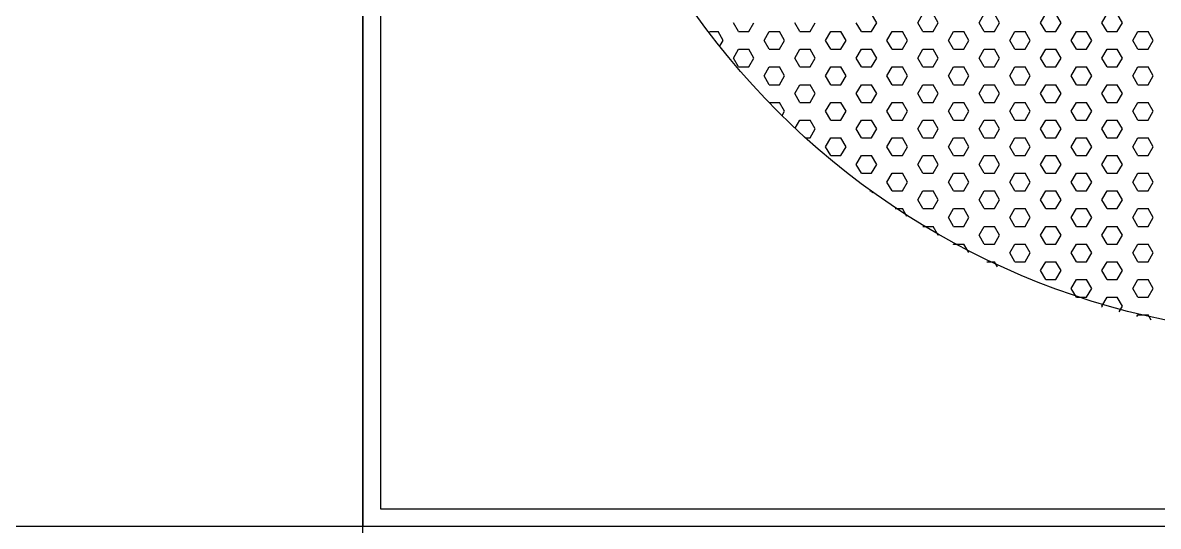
# Model space of a CAD drawing. Header units: millimetres. Extents: x 1464389 to 1998638, y -29162 to 256806.
# Drawn here: x 1539972.1 to 1540041.4, y 124717.3 to 124748.1 of the extents above; entities that cross this region are included whole.
import ezdxf

# ---------------------------------------------------------------- set-up
doc = ezdxf.new("R2010")
doc.units = ezdxf.units.MM
doc.header["$LTSCALE"] = 15
for name, color, linetype in [('A-WNDW', 4, 'Continuous'), ('GFC Walls', 14, 'Continuous'), ('LS_DR_Washbasin', 165, 'Continuous')]:
    doc.layers.add(name, color=color, linetype=linetype)

msp = doc.modelspace()

# ---------------------------------------------------------------- linework, layer by layer
at = {"layer": 'A-WNDW', "ltscale": 0.5}
for p, q in [((1539992.89, 124717.277), (1539992.89, 125322.277)), ((1539842.89, 124717.277), (1539992.89, 124717.277))]:
    msp.add_line(p, q, dxfattribs=at)
at = {"layer": 'GFC Walls'}
msp.add_line((1539992.89, 124567.277), (1539992.89, 126801.273), dxfattribs=at)
at = {"layer": 'LS_DR_Washbasin'}
for p, q in [((1539992.89, 124833.967), (1539992.89, 124717.277)), ((1539993.956, 124832.902), (1539993.956, 124718.343)), ((1539993.956, 124718.343), (1540108.515, 124718.343)), ((1539992.89, 124717.277), (1540109.58, 124717.277))]:
    msp.add_line(p, q, dxfattribs=at)
at = {"layer": 'LS_DR_Washbasin', "linetype": 'Continuous'}
for p, q in [((1540024.256, 124748.06), (1540023.943, 124748.601)), ((1540026.756, 124748.06), (1540027.068, 124748.601)), ((1540028.006, 124748.06), (1540027.693, 124748.601)), ((1540030.506, 124748.06), (1540030.818, 124748.601)), ((1540031.756, 124748.06), (1540031.443, 124748.601)), ((1540034.256, 124748.06), (1540034.568, 124748.601)), ((1540035.506, 124748.06), (1540035.193, 124748.601)), ((1540038.006, 124748.06), (1540038.318, 124748.601)), ((1540039.256, 124748.06), (1540038.943, 124748.601)), ((1540014.056, 124747.519), (1540014.568, 124747.519)), ((1540014.881, 124746.978), (1540014.568, 124747.519)), ((1540015.818, 124747.519), (1540015.506, 124748.06)), ((1540015.818, 124747.519), (1540016.443, 124747.519)), ((1540016.443, 124747.519), (1540016.756, 124748.06)), ((1540017.381, 124746.978), (1540017.693, 124747.519)), ((1540017.693, 124747.519), (1540018.318, 124747.519)), ((1540018.631, 124746.978), (1540018.318, 124747.519)), ((1540019.568, 124747.519), (1540019.256, 124748.06)), ((1540019.568, 124747.519), (1540020.193, 124747.519)), ((1540020.193, 124747.519), (1540020.506, 124748.06)), ((1540021.131, 124746.978), (1540021.443, 124747.519)), ((1540021.443, 124747.519), (1540022.068, 124747.519)), ((1540022.381, 124746.978), (1540022.068, 124747.519)), ((1540023.318, 124747.519), (1540023.006, 124748.06)), ((1540023.318, 124747.519), (1540023.943, 124747.519)), ((1540023.943, 124747.519), (1540024.256, 124748.06)), ((1540024.881, 124746.978), (1540025.193, 124747.519)), ((1540025.193, 124747.519), (1540025.818, 124747.519)), ((1540026.131, 124746.978), (1540025.818, 124747.519)), ((1540027.068, 124747.519), (1540026.756, 124748.06)), ((1540027.068, 124747.519), (1540027.693, 124747.519)), ((1540027.693, 124747.519), (1540028.006, 124748.06)), ((1540028.631, 124746.978), (1540028.943, 124747.519)), ((1540028.943, 124747.519), (1540029.568, 124747.519)), ((1540029.881, 124746.978), (1540029.568, 124747.519)), ((1540030.818, 124747.519), (1540030.506, 124748.06)), ((1540030.818, 124747.519), (1540031.443, 124747.519)), ((1540031.443, 124747.519), (1540031.756, 124748.06)), ((1540032.381, 124746.978), (1540032.693, 124747.519)), ((1540032.693, 124747.519), (1540033.318, 124747.519)), ((1540033.631, 124746.978), (1540033.318, 124747.519)), ((1540034.568, 124747.519), (1540034.256, 124748.06)), ((1540034.568, 124747.519), (1540035.193, 124747.519)), ((1540035.193, 124747.519), (1540035.506, 124748.06)), ((1540036.131, 124746.978), (1540036.443, 124747.519)), ((1540036.443, 124747.519), (1540037.068, 124747.519)), ((1540037.381, 124746.978), (1540037.068, 124747.519)), ((1540038.318, 124747.519), (1540038.006, 124748.06)), ((1540038.318, 124747.519), (1540038.943, 124747.519)), ((1540038.943, 124747.519), (1540039.256, 124748.06)), ((1540039.881, 124746.978), (1540040.193, 124747.519)), ((1540040.193, 124747.519), (1540040.818, 124747.519)), ((1540041.131, 124746.978), (1540040.818, 124747.519)), ((1540014.702, 124746.669), (1540014.881, 124746.978)), ((1540017.693, 124746.436), (1540017.381, 124746.978)), ((1540018.318, 124746.436), (1540018.631, 124746.978)), ((1540021.443, 124746.436), (1540021.131, 124746.978)), ((1540022.068, 124746.436), (1540022.381, 124746.978)), ((1540025.193, 124746.436), (1540024.881, 124746.978)), ((1540025.818, 124746.436), (1540026.131, 124746.978)), ((1540028.943, 124746.436), (1540028.631, 124746.978)), ((1540029.568, 124746.436), (1540029.881, 124746.978)), ((1540032.693, 124746.436), (1540032.381, 124746.978)), ((1540033.318, 124746.436), (1540033.631, 124746.978)), ((1540036.443, 124746.436), (1540036.131, 124746.978)), ((1540037.068, 124746.436), (1540037.381, 124746.978)), ((1540040.193, 124746.436), (1540039.881, 124746.978)), ((1540040.818, 124746.436), (1540041.131, 124746.978)), ((1540015.506, 124745.895), (1540015.818, 124746.436)), ((1540015.818, 124746.436), (1540016.443, 124746.436)), ((1540016.756, 124745.895), (1540016.443, 124746.436)), ((1540017.693, 124746.436), (1540018.318, 124746.436)), ((1540019.256, 124745.895), (1540019.568, 124746.436)), ((1540019.568, 124746.436), (1540020.193, 124746.436)), ((1540020.506, 124745.895), (1540020.193, 124746.436)), ((1540021.443, 124746.436), (1540022.068, 124746.436)), ((1540023.006, 124745.895), (1540023.318, 124746.436)), ((1540023.318, 124746.436), (1540023.943, 124746.436)), ((1540024.256, 124745.895), (1540023.943, 124746.436)), ((1540025.193, 124746.436), (1540025.818, 124746.436)), ((1540026.756, 124745.895), (1540027.068, 124746.436)), ((1540027.068, 124746.436), (1540027.693, 124746.436)), ((1540028.006, 124745.895), (1540027.693, 124746.436)), ((1540028.943, 124746.436), (1540029.568, 124746.436)), ((1540030.506, 124745.895), (1540030.818, 124746.436)), ((1540030.818, 124746.436), (1540031.443, 124746.436)), ((1540031.756, 124745.895), (1540031.443, 124746.436)), ((1540032.693, 124746.436), (1540033.318, 124746.436)), ((1540034.256, 124745.895), (1540034.568, 124746.436)), ((1540034.568, 124746.436), (1540035.193, 124746.436)), ((1540035.506, 124745.895), (1540035.193, 124746.436)), ((1540036.443, 124746.436), (1540037.068, 124746.436)), ((1540038.006, 124745.895), (1540038.318, 124746.436)), ((1540038.318, 124746.436), (1540038.943, 124746.436)), ((1540039.256, 124745.895), (1540038.943, 124746.436)), ((1540040.193, 124746.436), (1540040.818, 124746.436)), ((1540015.818, 124745.354), (1540015.506, 124745.895)), ((1540015.818, 124745.354), (1540016.443, 124745.354)), ((1540016.443, 124745.354), (1540016.756, 124745.895)), ((1540017.381, 124744.813), (1540017.693, 124745.354)), ((1540017.693, 124745.354), (1540018.318, 124745.354)), ((1540018.631, 124744.813), (1540018.318, 124745.354)), ((1540019.568, 124745.354), (1540019.256, 124745.895)), ((1540019.568, 124745.354), (1540020.193, 124745.354)), ((1540020.193, 124745.354), (1540020.506, 124745.895)), ((1540021.131, 124744.813), (1540021.443, 124745.354)), ((1540021.443, 124745.354), (1540022.068, 124745.354)), ((1540022.381, 124744.813), (1540022.068, 124745.354)), ((1540023.318, 124745.354), (1540023.006, 124745.895)), ((1540023.318, 124745.354), (1540023.943, 124745.354)), ((1540023.943, 124745.354), (1540024.256, 124745.895)), ((1540024.881, 124744.813), (1540025.193, 124745.354)), ((1540025.193, 124745.354), (1540025.818, 124745.354)), ((1540026.131, 124744.813), (1540025.818, 124745.354)), ((1540027.068, 124745.354), (1540026.756, 124745.895)), ((1540027.068, 124745.354), (1540027.693, 124745.354)), ((1540027.693, 124745.354), (1540028.006, 124745.895)), ((1540028.631, 124744.813), (1540028.943, 124745.354)), ((1540028.943, 124745.354), (1540029.568, 124745.354)), ((1540029.881, 124744.813), (1540029.568, 124745.354)), ((1540030.818, 124745.354), (1540030.506, 124745.895)), ((1540030.818, 124745.354), (1540031.443, 124745.354)), ((1540031.443, 124745.354), (1540031.756, 124745.895)), ((1540032.381, 124744.813), (1540032.693, 124745.354)), ((1540032.693, 124745.354), (1540033.318, 124745.354)), ((1540033.631, 124744.813), (1540033.318, 124745.354)), ((1540034.568, 124745.354), (1540034.256, 124745.895)), ((1540034.568, 124745.354), (1540035.193, 124745.354)), ((1540035.193, 124745.354), (1540035.506, 124745.895)), ((1540036.131, 124744.813), (1540036.443, 124745.354)), ((1540036.443, 124745.354), (1540037.068, 124745.354)), ((1540037.381, 124744.813), (1540037.068, 124745.354)), ((1540038.318, 124745.354), (1540038.006, 124745.895)), ((1540038.318, 124745.354), (1540038.943, 124745.354)), ((1540038.943, 124745.354), (1540039.256, 124745.895)), ((1540039.881, 124744.813), (1540040.193, 124745.354)), ((1540040.193, 124745.354), (1540040.818, 124745.354)), ((1540041.131, 124744.813), (1540040.818, 124745.354)), ((1540017.693, 124744.271), (1540017.381, 124744.813)), ((1540018.318, 124744.271), (1540018.631, 124744.813)), ((1540021.443, 124744.271), (1540021.131, 124744.813)), ((1540022.068, 124744.271), (1540022.381, 124744.813)), ((1540025.193, 124744.271), (1540024.881, 124744.813)), ((1540025.818, 124744.271), (1540026.131, 124744.813)), ((1540028.943, 124744.271), (1540028.631, 124744.813)), ((1540029.568, 124744.271), (1540029.881, 124744.813)), ((1540032.693, 124744.271), (1540032.381, 124744.813)), ((1540033.318, 124744.271), (1540033.631, 124744.813)), ((1540036.443, 124744.271), (1540036.131, 124744.813)), ((1540037.068, 124744.271), (1540037.381, 124744.813)), ((1540040.193, 124744.271), (1540039.881, 124744.813)), ((1540040.818, 124744.271), (1540041.131, 124744.813)), ((1540017.693, 124744.271), (1540018.318, 124744.271)), ((1540019.256, 124743.73), (1540019.568, 124744.271)), ((1540019.568, 124744.271), (1540020.193, 124744.271)), ((1540020.506, 124743.73), (1540020.193, 124744.271)), ((1540021.443, 124744.271), (1540022.068, 124744.271)), ((1540023.006, 124743.73), (1540023.318, 124744.271)), ((1540023.318, 124744.271), (1540023.943, 124744.271)), ((1540024.256, 124743.73), (1540023.943, 124744.271)), ((1540025.193, 124744.271), (1540025.818, 124744.271)), ((1540026.756, 124743.73), (1540027.068, 124744.271)), ((1540027.068, 124744.271), (1540027.693, 124744.271)), ((1540028.006, 124743.73), (1540027.693, 124744.271)), ((1540028.943, 124744.271), (1540029.568, 124744.271)), ((1540030.506, 124743.73), (1540030.818, 124744.271)), ((1540030.818, 124744.271), (1540031.443, 124744.271)), ((1540031.756, 124743.73), (1540031.443, 124744.271)), ((1540032.693, 124744.271), (1540033.318, 124744.271)), ((1540034.256, 124743.73), (1540034.568, 124744.271)), ((1540034.568, 124744.271), (1540035.193, 124744.271)), ((1540035.506, 124743.73), (1540035.193, 124744.271)), ((1540036.443, 124744.271), (1540037.068, 124744.271)), ((1540038.006, 124743.73), (1540038.318, 124744.271)), ((1540038.318, 124744.271), (1540038.943, 124744.271)), ((1540039.256, 124743.73), (1540038.943, 124744.271)), ((1540040.193, 124744.271), (1540040.818, 124744.271)), ((1540019.568, 124743.189), (1540019.256, 124743.73)), ((1540020.193, 124743.189), (1540020.506, 124743.73)), ((1540023.318, 124743.189), (1540023.006, 124743.73)), ((1540023.943, 124743.189), (1540024.256, 124743.73)), ((1540027.068, 124743.189), (1540026.756, 124743.73)), ((1540027.693, 124743.189), (1540028.006, 124743.73)), ((1540030.818, 124743.189), (1540030.506, 124743.73)), ((1540031.443, 124743.189), (1540031.756, 124743.73)), ((1540034.568, 124743.189), (1540034.256, 124743.73)), ((1540035.193, 124743.189), (1540035.506, 124743.73)), ((1540038.318, 124743.189), (1540038.006, 124743.73)), ((1540038.943, 124743.189), (1540039.256, 124743.73)), ((1540017.701, 124743.189), (1540018.318, 124743.189)), ((1540018.631, 124742.647), (1540018.318, 124743.189)), ((1540018.481, 124742.388), (1540018.631, 124742.647)), ((1540019.568, 124743.189), (1540020.193, 124743.189)), ((1540021.131, 124742.647), (1540021.443, 124743.189)), ((1540021.443, 124742.106), (1540021.131, 124742.647)), ((1540021.443, 124743.189), (1540022.068, 124743.189)), ((1540022.381, 124742.647), (1540022.068, 124743.189)), ((1540022.068, 124742.106), (1540022.381, 124742.647)), ((1540023.318, 124743.189), (1540023.943, 124743.189)), ((1540024.881, 124742.647), (1540025.193, 124743.189)), ((1540025.193, 124742.106), (1540024.881, 124742.647)), ((1540025.193, 124743.189), (1540025.818, 124743.189)), ((1540026.131, 124742.647), (1540025.818, 124743.189)), ((1540025.818, 124742.106), (1540026.131, 124742.647)), ((1540027.068, 124743.189), (1540027.693, 124743.189)), ((1540028.631, 124742.647), (1540028.943, 124743.189)), ((1540028.943, 124742.106), (1540028.631, 124742.647)), ((1540028.943, 124743.189), (1540029.568, 124743.189)), ((1540029.881, 124742.647), (1540029.568, 124743.189)), ((1540029.568, 124742.106), (1540029.881, 124742.647)), ((1540030.818, 124743.189), (1540031.443, 124743.189)), ((1540032.381, 124742.647), (1540032.693, 124743.189)), ((1540032.693, 124742.106), (1540032.381, 124742.647)), ((1540032.693, 124743.189), (1540033.318, 124743.189)), ((1540033.631, 124742.647), (1540033.318, 124743.189)), ((1540033.318, 124742.106), (1540033.631, 124742.647)), ((1540034.568, 124743.189), (1540035.193, 124743.189)), ((1540036.131, 124742.647), (1540036.443, 124743.189)), ((1540036.443, 124742.106), (1540036.131, 124742.647)), ((1540036.443, 124743.189), (1540037.068, 124743.189)), ((1540037.381, 124742.647), (1540037.068, 124743.189)), ((1540037.068, 124742.106), (1540037.381, 124742.647)), ((1540038.318, 124743.189), (1540038.943, 124743.189)), ((1540039.881, 124742.647), (1540040.193, 124743.189)), ((1540040.193, 124742.106), (1540039.881, 124742.647)), ((1540040.193, 124743.189), (1540040.818, 124743.189)), ((1540041.131, 124742.647), (1540040.818, 124743.189)), ((1540040.818, 124742.106), (1540041.131, 124742.647)), ((1540019.28, 124741.606), (1540019.568, 124742.106)), ((1540019.568, 124742.106), (1540020.193, 124742.106)), ((1540020.506, 124741.565), (1540020.193, 124742.106)), ((1540021.443, 124742.106), (1540022.068, 124742.106)), ((1540023.006, 124741.565), (1540023.318, 124742.106)), ((1540023.318, 124742.106), (1540023.943, 124742.106)), ((1540024.256, 124741.565), (1540023.943, 124742.106)), ((1540025.193, 124742.106), (1540025.818, 124742.106)), ((1540026.756, 124741.565), (1540027.068, 124742.106)), ((1540027.068, 124742.106), (1540027.693, 124742.106)), ((1540028.006, 124741.565), (1540027.693, 124742.106)), ((1540028.943, 124742.106), (1540029.568, 124742.106)), ((1540030.506, 124741.565), (1540030.818, 124742.106)), ((1540030.818, 124742.106), (1540031.443, 124742.106)), ((1540031.756, 124741.565), (1540031.443, 124742.106)), ((1540032.693, 124742.106), (1540033.318, 124742.106)), ((1540034.256, 124741.565), (1540034.568, 124742.106)), ((1540034.568, 124742.106), (1540035.193, 124742.106)), ((1540035.506, 124741.565), (1540035.193, 124742.106)), ((1540036.443, 124742.106), (1540037.068, 124742.106)), ((1540038.006, 124741.565), (1540038.318, 124742.106)), ((1540038.318, 124742.106), (1540038.943, 124742.106)), ((1540039.256, 124741.565), (1540038.943, 124742.106)), ((1540040.193, 124742.106), (1540040.818, 124742.106)), ((1540020.193, 124741.024), (1540020.506, 124741.565)), ((1540023.318, 124741.024), (1540023.006, 124741.565)), ((1540023.943, 124741.024), (1540024.256, 124741.565)), ((1540027.068, 124741.024), (1540026.756, 124741.565)), ((1540027.693, 124741.024), (1540028.006, 124741.565)), ((1540030.818, 124741.024), (1540030.506, 124741.565)), ((1540031.443, 124741.024), (1540031.756, 124741.565)), ((1540034.568, 124741.024), (1540034.256, 124741.565)), ((1540035.193, 124741.024), (1540035.506, 124741.565)), ((1540038.318, 124741.024), (1540038.006, 124741.565)), ((1540038.943, 124741.024), (1540039.256, 124741.565)), ((1540019.901, 124741.024), (1540020.193, 124741.024)), ((1540021.131, 124740.482), (1540021.443, 124741.024)), ((1540021.443, 124739.941), (1540021.131, 124740.482)), ((1540021.443, 124741.024), (1540022.068, 124741.024)), ((1540022.381, 124740.482), (1540022.068, 124741.024)), ((1540022.068, 124739.941), (1540022.381, 124740.482)), ((1540023.318, 124741.024), (1540023.943, 124741.024)), ((1540024.881, 124740.482), (1540025.193, 124741.024)), ((1540025.193, 124739.941), (1540024.881, 124740.482)), ((1540025.193, 124741.024), (1540025.818, 124741.024)), ((1540026.131, 124740.482), (1540025.818, 124741.024)), ((1540025.818, 124739.941), (1540026.131, 124740.482)), ((1540027.068, 124741.024), (1540027.693, 124741.024)), ((1540028.631, 124740.482), (1540028.943, 124741.024)), ((1540028.943, 124739.941), (1540028.631, 124740.482)), ((1540028.943, 124741.024), (1540029.568, 124741.024)), ((1540029.881, 124740.482), (1540029.568, 124741.024)), ((1540029.568, 124739.941), (1540029.881, 124740.482)), ((1540030.818, 124741.024), (1540031.443, 124741.024)), ((1540032.381, 124740.482), (1540032.693, 124741.024)), ((1540032.693, 124739.941), (1540032.381, 124740.482)), ((1540032.693, 124741.024), (1540033.318, 124741.024)), ((1540033.631, 124740.482), (1540033.318, 124741.024)), ((1540033.318, 124739.941), (1540033.631, 124740.482)), ((1540034.568, 124741.024), (1540035.193, 124741.024)), ((1540036.131, 124740.482), (1540036.443, 124741.024)), ((1540036.443, 124739.941), (1540036.131, 124740.482)), ((1540036.443, 124741.024), (1540037.068, 124741.024)), ((1540037.381, 124740.482), (1540037.068, 124741.024)), ((1540037.068, 124739.941), (1540037.381, 124740.482)), ((1540038.318, 124741.024), (1540038.943, 124741.024)), ((1540039.881, 124740.482), (1540040.193, 124741.024)), ((1540040.193, 124739.941), (1540039.881, 124740.482)), ((1540040.193, 124741.024), (1540040.818, 124741.024)), ((1540041.131, 124740.482), (1540040.818, 124741.024)), ((1540040.818, 124739.941), (1540041.131, 124740.482)), ((1540021.443, 124739.941), (1540022.068, 124739.941)), ((1540023.006, 124739.4), (1540023.318, 124739.941)), ((1540023.318, 124739.941), (1540023.943, 124739.941)), ((1540024.256, 124739.4), (1540023.943, 124739.941)), ((1540025.193, 124739.941), (1540025.818, 124739.941)), ((1540026.756, 124739.4), (1540027.068, 124739.941)), ((1540027.068, 124739.941), (1540027.693, 124739.941)), ((1540028.006, 124739.4), (1540027.693, 124739.941)), ((1540028.943, 124739.941), (1540029.568, 124739.941)), ((1540030.506, 124739.4), (1540030.818, 124739.941)), ((1540030.818, 124739.941), (1540031.443, 124739.941)), ((1540031.756, 124739.4), (1540031.443, 124739.941)), ((1540032.693, 124739.941), (1540033.318, 124739.941)), ((1540034.256, 124739.4), (1540034.568, 124739.941)), ((1540034.568, 124739.941), (1540035.193, 124739.941)), ((1540035.506, 124739.4), (1540035.193, 124739.941)), ((1540036.443, 124739.941), (1540037.068, 124739.941)), ((1540038.006, 124739.4), (1540038.318, 124739.941)), ((1540038.318, 124739.941), (1540038.943, 124739.941)), ((1540039.256, 124739.4), (1540038.943, 124739.941)), ((1540040.193, 124739.941), (1540040.818, 124739.941)), ((1540023.318, 124738.859), (1540023.006, 124739.4)), ((1540023.943, 124738.859), (1540024.256, 124739.4)), ((1540027.068, 124738.859), (1540026.756, 124739.4)), ((1540027.693, 124738.859), (1540028.006, 124739.4)), ((1540030.818, 124738.859), (1540030.506, 124739.4)), ((1540031.443, 124738.859), (1540031.756, 124739.4)), ((1540034.568, 124738.859), (1540034.256, 124739.4)), ((1540035.193, 124738.859), (1540035.506, 124739.4)), ((1540038.318, 124738.859), (1540038.006, 124739.4)), ((1540038.943, 124738.859), (1540039.256, 124739.4)), ((1540023.318, 124738.859), (1540023.943, 124738.859)), ((1540024.881, 124738.317), (1540025.193, 124738.859)), ((1540025.193, 124738.859), (1540025.818, 124738.859)), ((1540026.131, 124738.317), (1540025.818, 124738.859)), ((1540027.068, 124738.859), (1540027.693, 124738.859)), ((1540028.631, 124738.317), (1540028.943, 124738.859)), ((1540028.943, 124738.859), (1540029.568, 124738.859)), ((1540029.881, 124738.317), (1540029.568, 124738.859)), ((1540030.818, 124738.859), (1540031.443, 124738.859)), ((1540032.381, 124738.317), (1540032.693, 124738.859)), ((1540032.693, 124738.859), (1540033.318, 124738.859)), ((1540033.631, 124738.317), (1540033.318, 124738.859)), ((1540034.568, 124738.859), (1540035.193, 124738.859)), ((1540036.131, 124738.317), (1540036.443, 124738.859)), ((1540036.443, 124738.859), (1540037.068, 124738.859)), ((1540037.381, 124738.317), (1540037.068, 124738.859)), ((1540038.318, 124738.859), (1540038.943, 124738.859)), ((1540039.881, 124738.317), (1540040.193, 124738.859)), ((1540040.193, 124738.859), (1540040.818, 124738.859)), ((1540041.131, 124738.317), (1540040.818, 124738.859)), ((1540023.84, 124737.776), (1540023.943, 124737.776)), ((1540024.019, 124737.644), (1540023.943, 124737.776)), ((1540025.193, 124737.776), (1540024.881, 124738.317)), ((1540025.193, 124737.776), (1540025.818, 124737.776)), ((1540025.818, 124737.776), (1540026.131, 124738.317)), ((1540026.756, 124737.235), (1540027.068, 124737.776)), ((1540027.068, 124737.776), (1540027.693, 124737.776)), ((1540028.006, 124737.235), (1540027.693, 124737.776)), ((1540028.943, 124737.776), (1540028.631, 124738.317)), ((1540028.943, 124737.776), (1540029.568, 124737.776)), ((1540029.568, 124737.776), (1540029.881, 124738.317)), ((1540030.506, 124737.235), (1540030.818, 124737.776)), ((1540030.818, 124737.776), (1540031.443, 124737.776)), ((1540031.756, 124737.235), (1540031.443, 124737.776)), ((1540032.693, 124737.776), (1540032.381, 124738.317)), ((1540032.693, 124737.776), (1540033.318, 124737.776)), ((1540033.318, 124737.776), (1540033.631, 124738.317)), ((1540034.256, 124737.235), (1540034.568, 124737.776)), ((1540034.568, 124737.776), (1540035.193, 124737.776)), ((1540035.506, 124737.235), (1540035.193, 124737.776)), ((1540036.443, 124737.776), (1540036.131, 124738.317)), ((1540036.443, 124737.776), (1540037.068, 124737.776)), ((1540037.068, 124737.776), (1540037.381, 124738.317)), ((1540038.006, 124737.235), (1540038.318, 124737.776)), ((1540038.318, 124737.776), (1540038.943, 124737.776)), ((1540039.256, 124737.235), (1540038.943, 124737.776)), ((1540040.193, 124737.776), (1540039.881, 124738.317)), ((1540040.193, 124737.776), (1540040.818, 124737.776)), ((1540040.818, 124737.776), (1540041.131, 124738.317)), ((1540027.068, 124736.694), (1540026.756, 124737.235)), ((1540027.693, 124736.694), (1540028.006, 124737.235)), ((1540030.818, 124736.694), (1540030.506, 124737.235)), ((1540031.443, 124736.694), (1540031.756, 124737.235)), ((1540034.568, 124736.694), (1540034.256, 124737.235)), ((1540035.193, 124736.694), (1540035.506, 124737.235)), ((1540038.318, 124736.694), (1540038.006, 124737.235)), ((1540038.943, 124736.694), (1540039.256, 124737.235)), ((1540025.373, 124736.694), (1540025.818, 124736.694)), ((1540026.094, 124736.215), (1540025.818, 124736.694)), ((1540027.068, 124736.694), (1540027.693, 124736.694)), ((1540028.631, 124736.152), (1540028.943, 124736.694)), ((1540028.943, 124736.694), (1540029.568, 124736.694)), ((1540029.881, 124736.152), (1540029.568, 124736.694)), ((1540030.818, 124736.694), (1540031.443, 124736.694)), ((1540032.381, 124736.152), (1540032.693, 124736.694)), ((1540032.693, 124736.694), (1540033.318, 124736.694)), ((1540033.631, 124736.152), (1540033.318, 124736.694)), ((1540034.568, 124736.694), (1540035.193, 124736.694)), ((1540036.131, 124736.152), (1540036.443, 124736.694)), ((1540036.443, 124736.694), (1540037.068, 124736.694)), ((1540037.381, 124736.152), (1540037.068, 124736.694)), ((1540038.318, 124736.694), (1540038.943, 124736.694)), ((1540039.881, 124736.152), (1540040.193, 124736.694)), ((1540040.193, 124736.694), (1540040.818, 124736.694)), ((1540041.131, 124736.152), (1540040.818, 124736.694)), ((1540027.063, 124735.603), (1540027.068, 124735.611)), ((1540027.068, 124735.611), (1540027.693, 124735.611)), ((1540028.006, 124735.07), (1540027.693, 124735.611)), ((1540028.943, 124735.611), (1540028.631, 124736.152)), ((1540028.943, 124735.611), (1540029.568, 124735.611)), ((1540029.568, 124735.611), (1540029.881, 124736.152)), ((1540030.506, 124735.07), (1540030.818, 124735.611)), ((1540030.818, 124735.611), (1540031.443, 124735.611)), ((1540031.756, 124735.07), (1540031.443, 124735.611)), ((1540032.693, 124735.611), (1540032.381, 124736.152)), ((1540032.693, 124735.611), (1540033.318, 124735.611)), ((1540033.318, 124735.611), (1540033.631, 124736.152)), ((1540034.256, 124735.07), (1540034.568, 124735.611)), ((1540034.568, 124735.611), (1540035.193, 124735.611)), ((1540035.506, 124735.07), (1540035.193, 124735.611)), ((1540036.443, 124735.611), (1540036.131, 124736.152)), ((1540036.443, 124735.611), (1540037.068, 124735.611)), ((1540037.068, 124735.611), (1540037.381, 124736.152)), ((1540038.006, 124735.07), (1540038.318, 124735.611)), ((1540038.318, 124735.611), (1540038.943, 124735.611)), ((1540039.256, 124735.07), (1540038.943, 124735.611)), ((1540040.193, 124735.611), (1540039.881, 124736.152)), ((1540040.193, 124735.611), (1540040.818, 124735.611)), ((1540040.818, 124735.611), (1540041.131, 124736.152)), ((1540027.992, 124735.046), (1540028.006, 124735.07)), ((1540030.818, 124734.528), (1540030.506, 124735.07)), ((1540031.443, 124734.528), (1540031.756, 124735.07)), ((1540034.568, 124734.528), (1540034.256, 124735.07)), ((1540035.193, 124734.528), (1540035.506, 124735.07)), ((1540038.318, 124734.528), (1540038.006, 124735.07)), ((1540038.943, 124734.528), (1540039.256, 124735.07)), ((1540028.933, 124734.511), (1540028.943, 124734.528)), ((1540028.943, 124734.528), (1540029.568, 124734.528)), ((1540029.869, 124734.008), (1540029.568, 124734.528)), ((1540030.818, 124734.528), (1540031.443, 124734.528)), ((1540032.381, 124733.987), (1540032.693, 124734.528)), ((1540032.693, 124734.528), (1540033.318, 124734.528)), ((1540033.631, 124733.987), (1540033.318, 124734.528)), ((1540034.568, 124734.528), (1540035.193, 124734.528)), ((1540036.131, 124733.987), (1540036.443, 124734.528)), ((1540036.443, 124734.528), (1540037.068, 124734.528)), ((1540037.381, 124733.987), (1540037.068, 124734.528)), ((1540038.318, 124734.528), (1540038.943, 124734.528)), ((1540039.881, 124733.987), (1540040.193, 124734.528)), ((1540040.193, 124734.528), (1540040.818, 124734.528)), ((1540041.131, 124733.987), (1540040.818, 124734.528)), ((1540032.693, 124733.446), (1540032.381, 124733.987)), ((1540033.318, 124733.446), (1540033.631, 124733.987)), ((1540036.443, 124733.446), (1540036.131, 124733.987)), ((1540037.068, 124733.446), (1540037.381, 124733.987)), ((1540040.193, 124733.446), (1540039.881, 124733.987)), ((1540040.818, 124733.446), (1540041.131, 124733.987)), ((1540030.978, 124733.446), (1540031.443, 124733.446)), ((1540031.622, 124733.136), (1540031.443, 124733.446)), ((1540032.693, 124733.446), (1540033.318, 124733.446)), ((1540034.256, 124732.905), (1540034.568, 124733.446)), ((1540034.568, 124732.363), (1540034.256, 124732.905)), ((1540034.568, 124733.446), (1540035.193, 124733.446)), ((1540035.506, 124732.905), (1540035.193, 124733.446)), ((1540035.193, 124732.363), (1540035.506, 124732.905)), ((1540036.443, 124733.446), (1540037.068, 124733.446)), ((1540038.006, 124732.905), (1540038.318, 124733.446)), ((1540038.318, 124732.363), (1540038.006, 124732.905)), ((1540038.318, 124733.446), (1540038.943, 124733.446)), ((1540039.256, 124732.905), (1540038.943, 124733.446)), ((1540038.943, 124732.363), (1540039.256, 124732.905)), ((1540040.193, 124733.446), (1540040.818, 124733.446)), ((1540034.568, 124732.363), (1540035.193, 124732.363)), ((1540036.131, 124731.822), (1540036.443, 124732.363)), ((1540036.443, 124732.363), (1540037.068, 124732.363)), ((1540037.381, 124731.822), (1540037.068, 124732.363)), ((1540038.318, 124732.363), (1540038.943, 124732.363)), ((1540039.881, 124731.822), (1540040.193, 124732.363)), ((1540040.193, 124732.363), (1540040.818, 124732.363)), ((1540041.131, 124731.822), (1540040.818, 124732.363)), ((1540036.443, 124731.281), (1540036.131, 124731.822)), ((1540037.068, 124731.281), (1540037.381, 124731.822)), ((1540040.193, 124731.281), (1540039.881, 124731.822)), ((1540040.818, 124731.281), (1540041.131, 124731.822)), ((1540036.443, 124731.281), (1540037.068, 124731.281)), ((1540038.006, 124730.74), (1540038.318, 124731.281)), ((1540038.318, 124731.281), (1540038.943, 124731.281)), ((1540039.256, 124730.74), (1540038.943, 124731.281)), ((1540040.193, 124731.281), (1540040.818, 124731.281)), ((1540038.046, 124730.669), (1540038.006, 124730.74)), ((1540039.048, 124730.38), (1540039.256, 124730.74)), ((1540040.132, 124730.093), (1540040.193, 124730.198)), ((1540040.193, 124730.198), (1540040.818, 124730.198)), ((1540041, 124729.883), (1540040.818, 124730.198))]:
    msp.add_line(p, q, dxfattribs=at)
at = {"layer": 'LS_DR_Washbasin'}
msp.add_circle((1540051.235, 124775.622), 46.676, dxfattribs=at)

doc.saveas('drawing.dxf')
